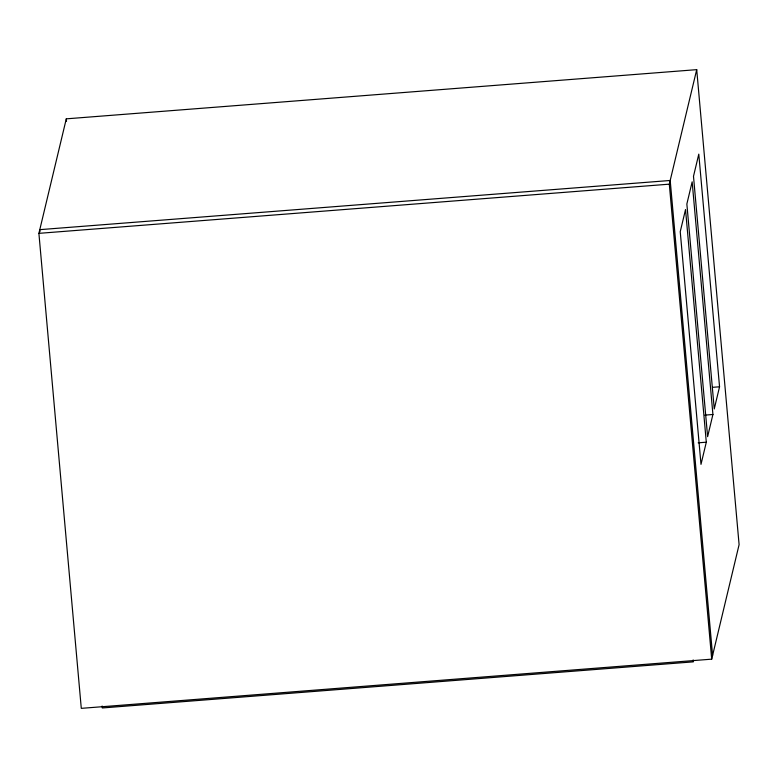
<?xml version="1.0" encoding="UTF-8"?>
<svg xmlns="http://www.w3.org/2000/svg" width="778" height="778" viewBox="0 0 778 778"><rect width="100%" height="100%" fill="white"/><g stroke="black" fill="none" stroke-linecap="round" stroke-linejoin="round"><path stroke-width="1.17" d="M38.9 233.351L66.295 118.84L696.709 69.65L739.1 544.649L711.705 659.16L81.291 708.35L38.9 233.351L669.313 184.162L696.709 69.65M706.298 442.196L700.997 464.359L680.235 231.708L685.535 209.545L706.298 442.196L698.187 442.828M712.92 414.489L707.62 436.653L686.857 204.001L692.157 181.838L712.92 414.489L704.81 415.121M719.553 386.783L714.253 408.946L693.49 176.295L698.79 154.132L719.553 386.783L712.599 387.327M712.59 655.465L670.198 180.477L39.785 229.656L39.979 231.815M669.313 184.162L711.705 659.16M693.149 659.909L693.324 661.854L102.307 707.961L102.132 706.025M66.295 118.84L66.509 121.261"/></g></svg>
